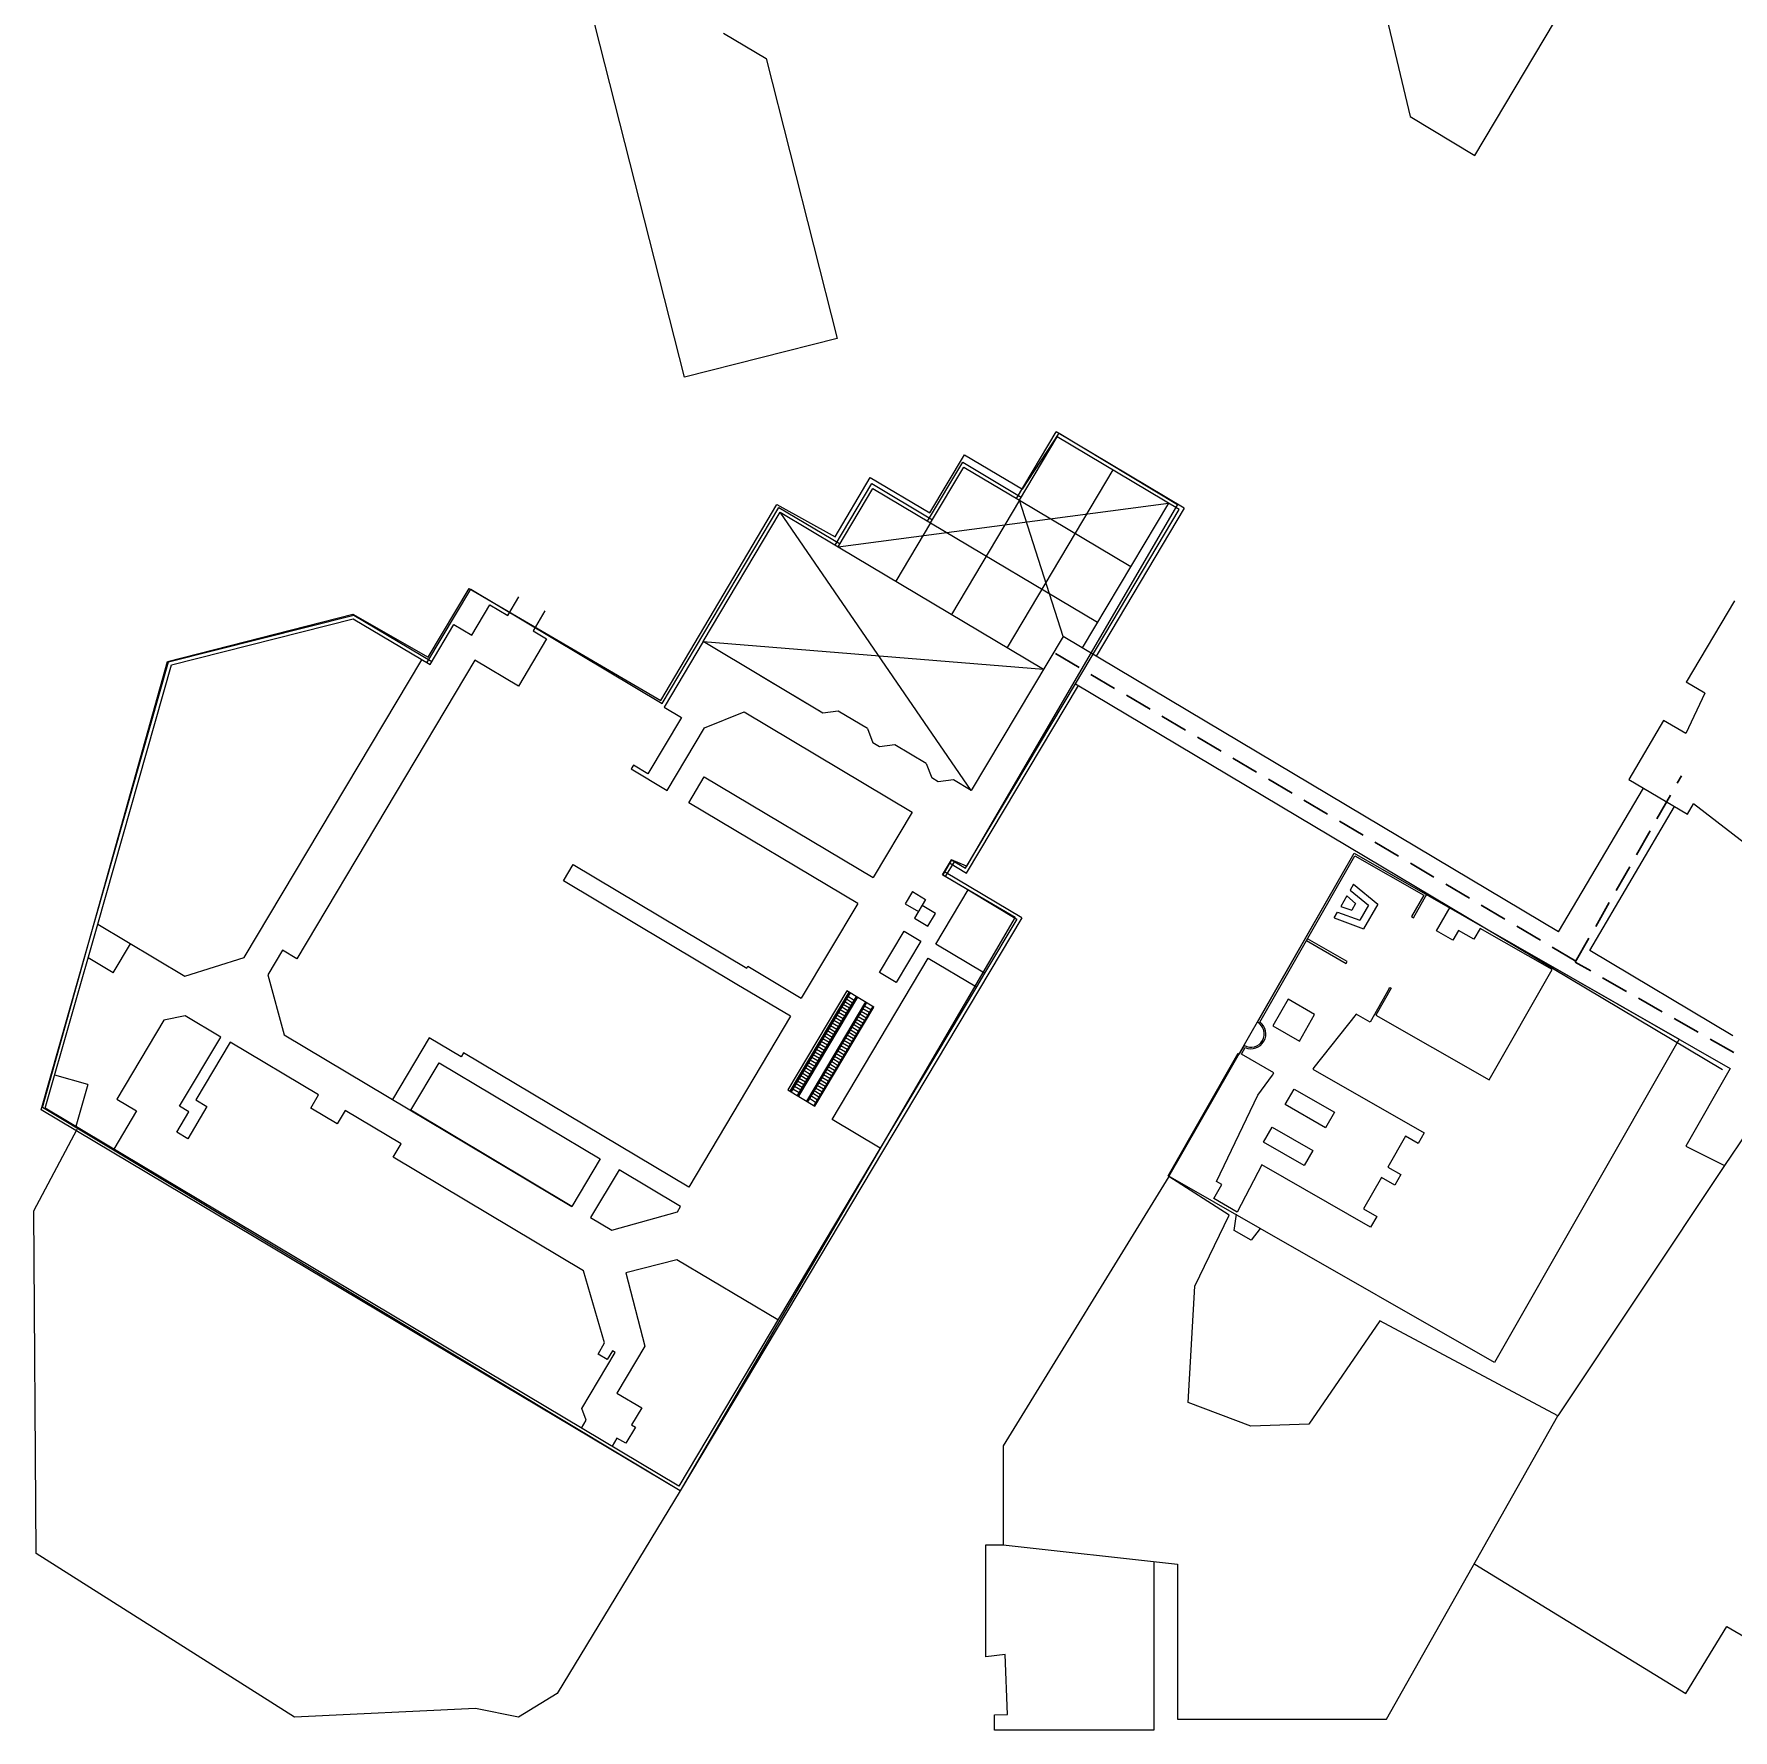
# Model space of a CAD drawing. Header units: inches. Extents: x 2320 to 12644, y -1199 to 8127.
# Drawn here: x 4094 to 5083, y 1079 to 2066 of the extents above; entities that cross this region are included whole.
import ezdxf

# ---------------------------------------------------------------- set-up
doc = ezdxf.new("R2010")
doc.units = ezdxf.units.IN
doc.header["$LTSCALE"] = 32
doc.header["$MEASUREMENT"] = 0
doc.linetypes.add('DASHED', pattern=[0.75, 0.5, -0.25])
doc.layers.add('Buildings', color=1, linetype='Continuous')
doc.layers.add('Floor Plan', color=4, linetype='Continuous')
doc.layers.add('Pathways', color=30, linetype='DASHED', lineweight=30)

msp = doc.modelspace()

# ---------------------------------------------------------------- linework, layer by layer
at = {"layer": 'Buildings'}
for p, q in [((4863.92, 2149.64), (4895.27, 2017.98)), ((4472.72, 1866.26), (4417.76, 2083.05)), ((4932.88, 1995.41), (4979.27, 2073.15)), ((4495.5, 2066.55), (4520.36, 2051.84)), ((4520.36, 2051.84), (4561.74, 1888.83)), ((4895.27, 2017.98), (4932.88, 1995.41)), ((4561.74, 1888.83), (4472.72, 1866.26)), ((4669.57, 1801.06), (4690.89, 1833.66)), ((4690.89, 1833.66), (4759.85, 1792.29)), ((4615.65, 1787.27), (4635.72, 1821.12)), ((4635.72, 1821.12), (4669.57, 1801.06)), ((4560.48, 1773.48), (4580.88, 1807.88)), ((4580.88, 1807.88), (4615.65, 1787.27)), ((4458.92, 1678.18), (4526.63, 1792.29)), ((4526.63, 1792.29), (4560.48, 1773.48)), ((4759.85, 1792.29), (4636.97, 1581.64)), ((4323.5, 1703.26), (4347.33, 1743.38)), ((4347.33, 1743.38), (4458.92, 1678.18)), ((4171.79, 1700.75), (4279.62, 1728.34)), ((4279.62, 1728.34), (4323.5, 1703.26)), ((4099.06, 1441.2), (4171.79, 1700.75)), ((4628.19, 1585.4), (4623.18, 1576.62)), ((4636.97, 1581.64), (4628.19, 1585.4)), ((4754.83, 1401.08), (4862.67, 1589.16)), ((4862.67, 1589.16), (5081.68, 1464)), ((4623.18, 1576.62), (4665.34, 1551.99)), ((4665.34, 1551.99), (4470.21, 1218.02)), ((5081.68, 1464), (5055.76, 1418.63)), ((4470.21, 1218.02), (4099.06, 1441.2)), ((4094.05, 1381.02), (4119.13, 1428.67)), ((5090.87, 1426.16), (5078.33, 1407.35)), ((5055.76, 1418.63), (5078.33, 1407.35)), ((5078.33, 1407.35), (4981.24, 1261.7)), ((4754.83, 1401.08), (4658.29, 1244.35)), ((4789.94, 1378.51), (4754.83, 1401.08)), ((4095.3, 1181.65), (4094.05, 1381.02)), ((4769.88, 1337.13), (4789.94, 1378.51)), ((4766.12, 1269.42), (4769.88, 1337.13)), ((4877.71, 1317.07), (4836.34, 1256.89)), ((4981.24, 1261.7), (4877.71, 1317.07)), ((4802.48, 1255.63), (4766.12, 1269.42)), ((4836.34, 1256.89), (4802.48, 1255.63)), ((4881.47, 1085.11), (4981.24, 1261.7)), ((4658.29, 1244.35), (4658.29, 1186.67)), ((4470.21, 1218.02), (4398.74, 1100.15)), ((4245.77, 1086.36), (4095.3, 1181.65)), ((4648.25, 1121.47), (4648.25, 1186.67)), ((4648.25, 1186.67), (4658.29, 1186.67)), ((4658.29, 1186.67), (4759.85, 1175.38)), ((4746.06, 1176.92), (4746.06, 1078.84)), ((4759.85, 1175.38), (4759.85, 1085.11)), ((4932.88, 1175.38), (5055.76, 1100.15)), ((5055.76, 1100.15), (5079.58, 1139.02)), ((5079.58, 1139.02), (5103.41, 1125.23)), ((4659.54, 1122.72), (4648.25, 1121.47)), ((4660.78, 1087.88), (4659.54, 1122.72)), ((4398.74, 1100.15), (4376.17, 1086.36)), ((4351.09, 1091.38), (4245.77, 1086.36)), ((4376.17, 1086.36), (4351.09, 1091.38)), ((4653.27, 1087.62), (4660.78, 1087.88)), ((4653.27, 1078.84), (4653.27, 1087.62)), ((4746.06, 1078.84), (4653.27, 1078.84)), ((4759.85, 1085.11), (4881.47, 1085.11))]:
    msp.add_line(p, q, dxfattribs=at)
at = {"layer": 'Floor Plan'}
for p, q in [((4666.07, 1795.77), (4689.13, 1834.45)), ((4667.84, 1794.71), (4689.85, 1831.62)), ((4763.68, 1790), (4689.13, 1834.45)), ((4760.86, 1789.29), (4689.85, 1831.62)), ((4614.33, 1782.56), (4634.76, 1816.83)), ((4616.1, 1781.51), (4635.48, 1814.01)), ((4634.76, 1816.83), (4668.9, 1796.48)), ((4635.48, 1814.01), (4667.84, 1794.71)), ((4722.21, 1812.33), (4660.58, 1708.95)), ((4560.5, 1768.61), (4581.81, 1804.35)), ((4562.27, 1767.56), (4582.52, 1801.52)), ((4581.81, 1804.35), (4617.15, 1783.28)), ((4582.52, 1801.52), (4616.1, 1781.51)), ((4459.76, 1676.42), (4527.79, 1790.51)), ((4527.79, 1790.51), (4563.33, 1769.33)), ((4562.27, 1767.56), (4754.58, 1793.03)), ((4667.84, 1794.71), (4628.21, 1728.24)), ((4667.84, 1794.71), (4732.57, 1756.12)), ((4693.25, 1715.43), (4667.84, 1794.71)), ((4754.58, 1793.03), (4704.36, 1708.81)), ((4483.61, 1712.39), (4528.5, 1787.69)), ((4528.5, 1787.69), (4562.27, 1767.56)), ((4639.78, 1625.76), (4528.5, 1787.69)), ((4616.1, 1781.51), (4595.85, 1747.54)), ((4616.1, 1781.51), (4713.19, 1723.62)), ((4700.38, 1687.85), (4760.86, 1789.29)), ((4763.68, 1790), (4712.41, 1704.01)), ((4562.27, 1767.56), (4681.82, 1696.28)), ((4322.85, 1700.04), (4348.36, 1742.84)), ((4348.36, 1742.84), (4459.76, 1676.42)), ((4348.94, 1716.09), (4359.5, 1733.8)), ((4359.5, 1733.8), (4369.97, 1727.56)), ((4369.97, 1727.56), (4376.43, 1738.4)), ((5084.04, 1736.19), (5056.07, 1688.78)), ((4172.45, 1700.57), (4280.28, 1727.82)), ((4174.1, 1698.86), (4279.95, 1725.62)), ((4279.95, 1725.62), (4324.62, 1698.99)), ((4280.28, 1727.82), (4325.68, 1700.76)), ((4324.62, 1698.99), (4338.52, 1722.3)), ((4338.52, 1722.3), (4348.94, 1716.09)), ((4391.48, 1730.24), (4384.59, 1718.68)), ((4392.53, 1713.94), (4376.16, 1686.48)), ((4384.59, 1718.68), (4392.53, 1713.94)), ((4483.61, 1712.39), (4460.87, 1674.25)), ((4553.35, 1670.81), (4483.61, 1712.39)), ((4483.61, 1712.39), (4681.82, 1696.28)), ((4693.25, 1715.43), (4639.78, 1625.76)), ((4981.72, 1543.44), (4693.25, 1715.43)), ((4216.43, 1528.48), (4319.8, 1701.86)), ((4350.75, 1701.62), (4247.14, 1527.83)), ((4376.16, 1686.48), (4350.75, 1701.62)), ((4098.22, 1439.8), (4172.45, 1700.57)), ((4131.13, 1547.89), (4174.1, 1698.86)), ((4553.35, 1670.81), (4516.57, 1692.74)), ((4636.35, 1580.45), (4700.38, 1687.85)), ((4637.06, 1577.62), (4702.15, 1686.79)), ((4700.38, 1687.85), (5077.08, 1463.26)), ((5066.82, 1682.44), (5055.69, 1658.83)), ((5066.82, 1682.44), (5056.07, 1688.78)), ((4460.87, 1674.25), (4471.05, 1668.17)), ((4553.35, 1670.81), (4550.81, 1672.33)), ((4562.23, 1672), (4553.35, 1670.81)), ((4579.28, 1661.83), (4562.23, 1672)), ((4471.05, 1668.17), (4451.53, 1635.43)), ((4462.77, 1625.72), (4484.48, 1662.13)), ((4484.48, 1662.13), (4507.47, 1671.6)), ((4507.47, 1671.6), (4605.42, 1613.21)), ((5042.86, 1666.39), (5022.61, 1632.06)), ((5055.69, 1658.83), (5042.86, 1666.39)), ((4579.28, 1661.83), (4582.46, 1653.45)), ((4586.31, 1651.16), (4582.46, 1653.45)), ((4586.31, 1651.16), (4582.46, 1653.45)), ((4595.19, 1652.35), (4586.31, 1651.16)), ((4613.52, 1641.42), (4595.19, 1652.35)), ((4443.03, 1640.49), (4441.71, 1638.28)), ((4441.71, 1638.28), (4462.77, 1625.72)), ((4451.53, 1635.43), (4443.03, 1640.49)), ((4613.52, 1641.42), (4616.7, 1633.04)), ((4620.55, 1630.75), (4616.7, 1633.04)), ((4629.43, 1631.93), (4620.55, 1630.75)), ((4639.78, 1625.76), (4629.43, 1631.93)), ((4981.72, 1543.44), (5031.06, 1627.07)), ((5022.61, 1632.06), (5056.67, 1611.96)), ((4605.42, 1613.21), (4582.65, 1575.02)), ((4999.84, 1532.64), (5049.23, 1616.35)), ((5056.67, 1611.96), (5060.24, 1618.01)), ((5096.64, 1589.8), (5060.24, 1618.01)), ((4623.02, 1576.69), (4628.17, 1585.32)), ((4624.79, 1575.63), (4629.94, 1584.27)), ((4627.12, 1583.55), (4637.06, 1577.62)), ((4628.17, 1585.32), (4636.35, 1580.45)), ((4806.46, 1490.79), (4862.67, 1589.16)), ((4834.88, 1538.34), (4863.11, 1587.74)), ((4862.67, 1589.16), (5052, 1480.96)), ((4863.11, 1587.74), (4903.23, 1564.82)), ((4638.27, 1567.6), (4623.02, 1576.69)), ((4669.1, 1551.61), (4624.08, 1578.46)), ((4605.61, 1566.85), (4601.36, 1559.72)), ((4605.61, 1566.85), (4613.2, 1562.33)), ((4858.44, 1564.38), (4854.92, 1558.23)), ((4858.44, 1564.38), (4863.55, 1559.97)), ((4862.21, 1571.12), (4860.3, 1567.76)), ((4860.3, 1567.76), (4870.96, 1558.93)), ((4862.21, 1571.12), (4876.45, 1559.57)), ((4903.23, 1564.82), (4896.07, 1552.29)), ((4897.17, 1551.66), (4905.21, 1565.73)), ((4573.62, 1559.88), (4540.8, 1504.83)), ((4601.36, 1559.72), (4608.95, 1555.2)), ((4613.2, 1562.33), (4606.67, 1551.38)), ((4618.85, 1554.2), (4611.11, 1558.82)), ((4614.42, 1546.76), (4618.85, 1554.2)), ((4851.03, 1551.55), (4852.95, 1554.91)), ((4852.95, 1554.91), (4865.98, 1550.2)), ((4854.92, 1558.23), (4861.32, 1556.06)), ((4863.55, 1559.97), (4861.32, 1556.06)), ((4870.96, 1558.93), (4865.98, 1550.2)), ((4876.45, 1559.57), (4868.2, 1545.15)), ((4910.64, 1544.07), (4918.49, 1557.81)), ((4100.64, 1440.75), (4131.13, 1547.89)), ((4131.13, 1547.89), (4181.91, 1517.62)), ((4669.1, 1551.61), (4470.21, 1218.02)), ((4606.67, 1551.38), (4614.42, 1546.76)), ((4851.03, 1551.55), (4868.2, 1545.15)), ((4896.07, 1552.29), (4897.17, 1551.66)), ((4920.18, 1538.62), (4910.64, 1544.07)), ((4923.44, 1544.33), (4920.18, 1538.62)), ((4932.41, 1539.2), (4923.44, 1544.33)), ((4935.96, 1545.4), (4932.41, 1539.2)), ((4977.88, 1521.44), (4935.96, 1545.4)), ((4140.07, 1519.65), (4150.15, 1536.55)), ((4807.82, 1490.97), (4834.88, 1538.34)), ((4834.88, 1538.34), (4858.06, 1525.1)), ((4858.66, 1526.15), (4835.48, 1539.39)), ((4140.07, 1519.65), (4125.56, 1528.3)), ((4181.91, 1517.62), (4216.43, 1528.48)), ((4238.8, 1532.8), (4230.28, 1518.5)), ((4247.14, 1527.83), (4238.8, 1532.8)), ((4858.06, 1525.1), (4858.66, 1526.15)), ((5083.17, 1482.96), (4999.84, 1532.64)), ((4230.28, 1518.5), (4239.76, 1483.51)), ((4647.51, 1519.43), (4642.74, 1511.43)), ((4941.21, 1457.28), (4977.88, 1521.44)), ((4567.31, 1509.07), (4532.93, 1451.39)), ((4568.53, 1508.34), (4534.14, 1450.67)), ((4569.19, 1507.95), (4534.8, 1450.28)), ((4572.83, 1505.78), (4538.44, 1448.11)), ((4573.48, 1505.39), (4539.1, 1447.71)), ((4567.06, 1504.38), (4570.7, 1502.21)), ((4583.08, 1499.66), (4567.31, 1509.07)), ((4567.97, 1505.92), (4571.61, 1503.75)), ((4568.53, 1508.34), (4569.19, 1507.95)), ((4572.83, 1505.78), (4574.14, 1504.99)), ((4883.13, 1510.49), (4871.96, 1490.94)), ((4884.14, 1510.58), (4875.23, 1494.99)), ((4883.13, 1510.49), (4883.42, 1511)), ((4883.42, 1511), (4884.14, 1510.58)), ((4182.13, 1494.52), (4169.74, 1491.99)), ((4202.76, 1482.21), (4182.13, 1494.52)), ((4534.51, 1494.28), (4475.26, 1394.9)), ((4578.13, 1502.62), (4543.74, 1444.94)), ((4578.78, 1502.23), (4544.4, 1444.55)), ((4582.42, 1500.06), (4548.04, 1442.38)), ((4548.7, 1441.99), (4583.08, 1499.66)), ((4548.7, 1441.99), (4583.08, 1499.66)), ((4561.56, 1495.15), (4565.2, 1492.98)), ((4562.47, 1496.69), (4566.11, 1494.52)), ((4563.39, 1498.23), (4567.03, 1496.06)), ((4564.31, 1499.77), (4567.95, 1497.6)), ((4565.22, 1501.3), (4568.86, 1499.13)), ((4566.14, 1502.84), (4569.78, 1500.67)), ((4577.54, 1491.87), (4573.91, 1494.04)), ((4578.46, 1493.41), (4574.82, 1495.58)), ((4579.38, 1494.95), (4575.74, 1497.12)), ((4580.3, 1496.49), (4576.66, 1498.66)), ((4581.21, 1498.02), (4577.57, 1500.2)), ((4582.42, 1500.06), (4583.08, 1499.66)), ((4863.82, 1495.59), (4839.2, 1464.53)), ((4871.96, 1490.94), (4863.82, 1495.59)), ((4875.23, 1494.99), (4941.21, 1457.28)), ((4169.74, 1491.99), (4142.31, 1445.98)), ((4555.14, 1484.39), (4558.78, 1482.22)), ((4556.06, 1485.93), (4559.7, 1483.76)), ((4556.97, 1487.46), (4560.61, 1485.29)), ((4557.89, 1489), (4561.53, 1486.83)), ((4558.81, 1490.54), (4562.45, 1488.37)), ((4559.72, 1492.08), (4563.36, 1489.91)), ((4560.64, 1493.61), (4564.28, 1491.44)), ((4572.04, 1482.65), (4568.4, 1484.82)), ((4572.96, 1484.18), (4569.32, 1486.35)), ((4573.88, 1485.72), (4570.24, 1487.89)), ((4574.79, 1487.26), (4571.15, 1489.43)), ((4575.71, 1488.8), (4572.07, 1490.97)), ((4576.63, 1490.34), (4572.99, 1492.51)), ((4178.76, 1441.95), (4202.76, 1482.21)), ((4208.29, 1479.24), (4188.22, 1445.57)), ((4259.74, 1448.57), (4208.29, 1479.24)), ((4239.76, 1483.51), (4407.22, 1383.67)), ((4324.12, 1481.79), (4302.75, 1445.95)), ((4342.72, 1470.7), (4324.12, 1481.79)), ((4549.64, 1475.16), (4553.28, 1472.99)), ((4550.55, 1476.7), (4554.19, 1474.53)), ((4551.47, 1478.24), (4555.11, 1476.07)), ((4552.39, 1479.77), (4556.03, 1477.6)), ((4553.3, 1481.31), (4556.94, 1479.14)), ((4554.22, 1482.85), (4557.86, 1480.68)), ((4565.63, 1471.88), (4561.99, 1474.05)), ((4566.54, 1473.42), (4562.9, 1475.59)), ((4567.46, 1474.96), (4563.82, 1477.13)), ((4568.38, 1476.5), (4564.74, 1478.67)), ((4569.29, 1478.03), (4565.65, 1480.2)), ((4570.21, 1479.57), (4566.57, 1481.74)), ((4571.13, 1481.11), (4567.49, 1483.28)), ((4795.94, 1472.4), (4798.75, 1477.31)), ((4797.08, 1472.19), (4799.28, 1476.04)), ((5052, 1480.96), (4944.44, 1292.73)), ((4344.13, 1473.07), (4342.72, 1470.7)), ((4475.26, 1394.9), (4344.13, 1473.07)), ((4543.22, 1464.4), (4546.86, 1462.23)), ((4544.14, 1465.93), (4547.78, 1463.76)), ((4545.05, 1467.47), (4548.69, 1465.3)), ((4545.97, 1469.01), (4549.61, 1466.84)), ((4546.89, 1470.55), (4550.53, 1468.38)), ((4547.8, 1472.09), (4551.44, 1469.92)), ((4548.72, 1473.62), (4552.36, 1471.45)), ((4560.12, 1462.66), (4556.48, 1464.83)), ((4561.04, 1464.19), (4557.4, 1466.36)), ((4561.96, 1465.73), (4558.32, 1467.9)), ((4562.88, 1467.27), (4559.24, 1469.44)), ((4563.79, 1468.81), (4560.15, 1470.98)), ((4564.71, 1470.34), (4561.07, 1472.51)), ((4754.36, 1401.35), (4795.2, 1472.82)), ((4795.2, 1472.82), (4795.94, 1472.4)), ((4815.96, 1461.4), (4797.08, 1472.19)), ((4839.2, 1464.53), (4838.58, 1463.45)), ((4125.36, 1454.53), (4106.12, 1460.01)), ((4125.36, 1454.53), (4118.42, 1430.15)), ((4537.72, 1455.17), (4541.36, 1453)), ((4538.64, 1456.71), (4542.27, 1454.54)), ((4539.55, 1458.25), (4543.19, 1456.07)), ((4540.47, 1459.78), (4544.11, 1457.61)), ((4541.39, 1461.32), (4545.03, 1459.15)), ((4542.3, 1462.86), (4545.94, 1460.69)), ((4554.62, 1453.43), (4550.98, 1455.6)), ((4555.54, 1454.97), (4551.9, 1457.14)), ((4556.46, 1456.5), (4552.82, 1458.67)), ((4557.37, 1458.04), (4553.73, 1460.21)), ((4558.29, 1459.58), (4554.65, 1461.75)), ((4559.21, 1461.12), (4555.57, 1463.29)), ((4806.69, 1448.43), (4815.14, 1459.97)), ((4815.14, 1459.97), (4815.96, 1461.4)), ((4838.58, 1463.45), (4903.47, 1426.37)), ((4142.31, 1445.98), (4153.69, 1439.2)), ((4188.22, 1445.57), (4194.69, 1441.72)), ((4255.17, 1440.9), (4259.74, 1448.57)), ((4532.93, 1451.39), (4548.7, 1441.99)), ((4534.14, 1450.67), (4534.8, 1450.28)), ((4535.88, 1452.09), (4539.52, 1449.92)), ((4536.8, 1453.63), (4540.44, 1451.46)), ((4538.44, 1448.11), (4539.75, 1447.32)), ((4549.12, 1444.2), (4545.48, 1446.37)), ((4550.04, 1445.74), (4546.4, 1447.91)), ((4550.96, 1447.28), (4547.32, 1449.45)), ((4551.87, 1448.81), (4548.23, 1450.98)), ((4552.79, 1450.35), (4549.15, 1452.52)), ((4553.71, 1451.89), (4550.07, 1454.06)), ((4782.47, 1398.1), (4806.69, 1448.43)), ((4470.21, 1218.02), (4098.22, 1439.8)), ((4469.49, 1220.84), (4100.64, 1440.75)), ((4153.69, 1439.2), (4140.46, 1417.01)), ((4177.19, 1426.81), (4184.27, 1438.67)), ((4184.27, 1438.67), (4178.76, 1441.95)), ((4194.69, 1441.72), (4183.54, 1423.02)), ((4270.5, 1431.77), (4255.17, 1440.9)), ((4275.14, 1439.55), (4270.5, 1431.77)), ((4307.91, 1420.01), (4275.14, 1439.55)), ((4548.04, 1442.38), (4548.7, 1441.99)), ((4183.54, 1423.02), (4177.19, 1426.81)), ((4892.57, 1424.47), (4882.32, 1406.52)), ((4899.97, 1420.25), (4892.57, 1424.47)), ((4903.47, 1426.37), (4899.97, 1420.25)), ((4303.27, 1412.23), (4307.91, 1420.01)), ((4586.8, 1417.59), (4469.49, 1220.84)), ((4414.05, 1346.18), (4303.27, 1412.23)), ((4434.74, 1405), (4418.14, 1377.15)), ((4470.56, 1383.65), (4434.74, 1405)), ((4808.83, 1407.83), (4794.58, 1380.35)), ((4872.26, 1371.58), (4808.83, 1407.83)), ((4882.32, 1406.52), (4889.87, 1402.21)), ((4807.86, 1370.78), (4754.36, 1401.35)), ((4780.94, 1388.15), (4785.6, 1396.31)), ((4785.6, 1396.31), (4782.47, 1398.1)), ((4878.57, 1400.52), (4868.1, 1382.2)), ((4886.36, 1396.07), (4878.57, 1400.52)), ((4889.87, 1402.21), (4886.36, 1396.07)), ((4794.58, 1380.35), (4780.94, 1388.15)), ((4418.14, 1377.15), (4430.41, 1369.84)), ((4430.41, 1369.84), (4468.63, 1380.41)), ((4468.63, 1380.41), (4470.56, 1383.65)), ((4792.83, 1369.65), (4794.27, 1379.02)), ((4868.1, 1382.2), (4875.81, 1377.8)), ((4875.81, 1377.8), (4872.26, 1371.58)), ((4802.68, 1364.02), (4792.83, 1369.65)), ((4807.86, 1370.78), (4802.68, 1364.02)), ((4944.44, 1292.73), (4807.86, 1370.78)), ((4426.28, 1304.12), (4414.05, 1346.18)), ((4468.38, 1352.59), (4438.66, 1344.88)), ((4527.15, 1317.55), (4468.38, 1352.59)), ((4438.66, 1344.88), (4449.71, 1302.3)), ((4412.93, 1265.9), (4432.38, 1298.53)), ((4422.44, 1297.68), (4426.28, 1304.12)), ((4427.83, 1294.47), (4422.44, 1297.68)), ((4430.81, 1299.47), (4427.83, 1294.47)), ((4432.38, 1298.53), (4430.81, 1299.47)), ((4449.71, 1302.3), (4433.43, 1274.99)), ((4433.43, 1274.99), (4447.86, 1266.39)), ((4447.86, 1266.39), (4441.98, 1256.52)), ((4412.84, 1254.62), (4415.61, 1259.28)), ((4415.61, 1259.28), (4412.93, 1265.9)), ((4441.98, 1256.52), (4444.25, 1255.17)), ((4433.48, 1248.79), (4430.63, 1244.01)), ((4438.62, 1245.73), (4433.48, 1248.79)), ((4444.25, 1255.17), (4438.62, 1245.73))]:
    msp.add_line(p, q, dxfattribs=at)
for points in [[(4573.62, 1559.88), (4475.24, 1618.54), (4484.27, 1633.67), (4582.65, 1575.02)], [(4503.35, 1512.85), (4402.27, 1573.12), (4407.94, 1582.63), (4509.02, 1522.36)], [(4509.02, 1522.36), (4509.64, 1523.4), (4540.8, 1504.83)], [(4534.51, 1494.28), (4503.35, 1512.85)]]:
    msp.add_lwpolyline(points, dxfattribs=at)
for points in [[(4619.16, 1536.34), (4637.92, 1567.81), (4666.28, 1550.9), (4647.51, 1519.43)], [(4610.41, 1538), (4596.07, 1513.95), (4586.42, 1519.71), (4600.76, 1543.75)], [(4558.79, 1434.29), (4614.73, 1528.13), (4642.74, 1511.43), (4586.8, 1417.59)], [(4824.18, 1504.28), (4815.28, 1488.69), (4830.76, 1479.85), (4839.67, 1495.43)], [(4423.69, 1411.29), (4407.22, 1383.67), (4313.39, 1439.61), (4329.86, 1467.23)], [(4851.21, 1438.46), (4846.07, 1429.46), (4822.51, 1442.92), (4827.66, 1451.92)], [(4838.64, 1416.25), (4833.6, 1407.43), (4809.95, 1420.94), (4815, 1429.77)]]:
    msp.add_lwpolyline(points, close=True, dxfattribs=at)
for radius, start, end in [(7.77, 240.25459, 60.25459), (8.67, 247.48092, 53.02826)]:
    msp.add_arc((4802.6, 1484.05), radius, start, end, dxfattribs=at)
at = {"layer": 'Pathways'}
for p, q in [((4991.42, 1525.78), (5053.25, 1634.3)), ((5104.66, 1461.27), (4991.42, 1525.78))]:
    msp.add_line(p, q, dxfattribs=at)
msp.add_lwpolyline([(4991.81, 1526.47), (4688.38, 1705.77)], dxfattribs=at)

doc.saveas('drawing.dxf')
